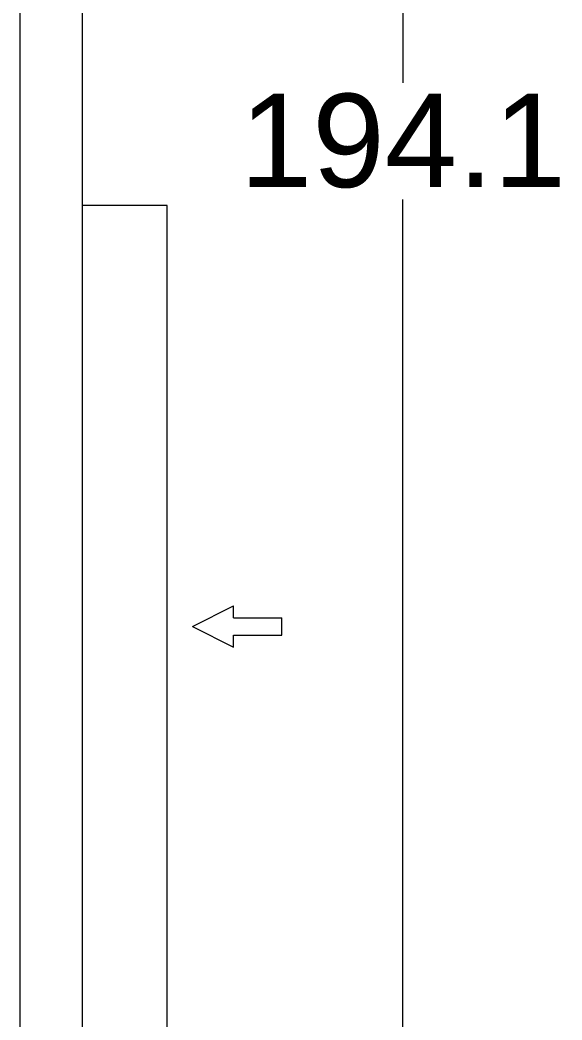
# Model space of a CAD drawing. Header units: inches. Extents: x 0 to 31702, y 0 to 24154.
# Drawn here: x 7420 to 8378, y 16945 to 18711 of the extents above; entities that cross this region are included whole.
import ezdxf

# ---------------------------------------------------------------- set-up
doc = ezdxf.new("R2010")
doc.units = ezdxf.units.IN
doc.header["$MEASUREMENT"] = 0
doc.layers.get('Defpoints').update_dxf_attribs({"lineweight": 5})
doc.styles.add('Roman', font='arial.ttf')
doc.styles.get("Standard").update_dxf_attribs({"font": 'arial.ttf'})
doc.dimstyles.new('ISO-25', dxfattribs={"dimscale": 30, "dimtxt": 1.5, "dimasz": 1.5, "dimexe": 2, "dimexo": 2, "dimtad": 1, "dimtih": 1, "dimtoh": 1, "dimdec": 1, "dimlfac": 0.03937, "dimdsep": 46, "dimtxsty": 'Standard', "dimcen": 2.5, "dimclrd": 7, "dimclre": 7, "dimclrt": 7, "dimadec": 0, "dimazin": 0, "dimtfac": 1, "dimtdec": 1, "dimtmove": 0, "dimatfit": 3, "dimfxl": 1, "dimlwd": 5, "dimlwe": 5, "dimarcsym": 0})

# ---------------------------------------------------------------- blocks, each defined once
blk = doc.blocks.new('*D26')
at = {"color": 7, "linetype": 'Continuous', "lineweight": 5, "transparency": 16777216}
for p, q in [((7542.6, 21397.7), (8156.7, 21397.7)), ((8096.7, 21352.7), (8096.7, 18600.5)), ((8096.7, 16512.7), (8096.7, 18394.5)), ((7912.4, 16467.7), (8156.7, 16467.7))]:
    blk.add_line(p, q, dxfattribs=at)
at = {"color": 7, "transparency": 16777216}
for points in [[(8089.2, 21352.7), (8104.2, 21352.7), (8096.7, 21397.7)], [(8089.2, 16512.7), (8104.2, 16512.7), (8096.7, 16467.7)]]:
    blk.add_solid(points, dxfattribs=at)
at = {"layer": 'Defpoints', "color": 0, "transparency": 16777216}
for p in [(7482.6, 21397.7), (8096.7, 21397.7), (7852.4, 16467.7)]:
    blk.add_point(p, dxfattribs=at)
at = {"color": 7, "lineweight": 5, "transparency": 16777216, "insert": (8096.7, 18497.5), "char_height": 165, "attachment_point": 5, "style": 'Roman'}
blk.add_mtext('194.1', dxfattribs=at)

msp = doc.modelspace()

# ---------------------------------------------------------------- linework, layer by layer
at = {"color": 7, "lineweight": 5}
for p, q in [((7420.12, 19467.71), (7420.12, 16467.71)), ((7530.12, 19467.71), (7530.12, 16467.71)), ((7680.12, 18383.71), (7530.12, 18383.71)), ((7680.12, 16623.71), (7680.12, 18383.71)), ((7797.3, 17655.79), (7797.3, 17676.98)), ((7797.3, 17655.59), (7882.51, 17655.59)), ((7882.51, 17624.73), (7882.51, 17655.59)), ((7797.3, 17603.75), (7797.3, 17624.94)), ((7797.3, 17624.73), (7882.51, 17624.73))]:
    msp.add_line(p, q, dxfattribs=at)
at = {"color": 7, "linetype": 'Continuous', "lineweight": 5, "ltscale": 15}
for q in [(7797.3, 17676.98), (7797.3, 17603.75)]:
    msp.add_line((7724.7, 17640.37), q, dxfattribs=at)

# ---------------------------------------------------------------- dimensions: what is measured, and where the dimension line sits
at = {"color": 7, "lineweight": 5}
dim = msp.add_linear_dim(base=(8096.71, 21397.71), p1=(7852.35, 16467.71), p2=(7482.62, 21397.71), angle=90, dimstyle='ISO-25', override={"dimtxt": 5.5, "dimpost": '\\X', "dimtxsty": 'Roman', "dimtmove": 1}, dxfattribs=at)
dim.commit()
dim.dimension.update_dxf_attribs({"geometry": '*D26', "text_midpoint": (8096.71, 18497.53), "dimtype": 160})

doc.saveas('drawing.dxf')
